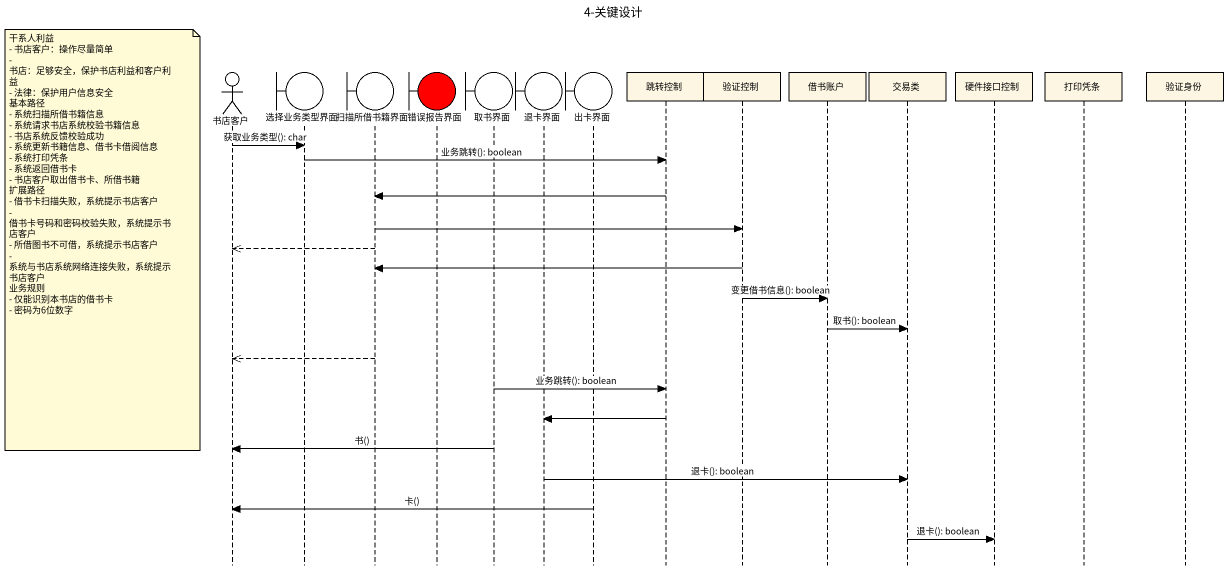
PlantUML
@startuml
title 4-关键设计
hide footbox
actor 书店客户
boundary 选择业务类型界面
boundary 扫描所借书籍界面
boundary 错误报告界面 #FF0000
boundary 取书界面
boundary 退卡界面
boundary 出卡界面
participant 跳转控制
participant 验证控制
participant 借书账户
participant 交易类
participant 硬件接口控制
participant 打印凭条
participant 验证身份

书店客户 -> 选择业务类型界面 : 获取业务类型(): char
选择业务类型界面 -> 跳转控制 : 业务跳转(): boolean
跳转控制 -> 扫描所借书籍界面
扫描所借书籍界面 -> 验证控制
note left of 书店客户
  干系人利益
  - 书店客户：操作尽量简单
  - 书店：足够安全，保护书店利益和客户利益
  - 法律：保护用户信息安全
  基本路径
  - 系统扫描所借书籍信息
  - 系统请求书店系统校验书籍信息
  - 书店系统反馈校验成功
  - 系统更新书籍信息、借书卡借阅信息
  - 系统打印凭条
  - 系统返回借书卡
  - 书店客户取出借书卡、所借书籍
  扩展路径
  - 借书卡扫描失败，系统提示书店客户
  - 借书卡号码和密码校验失败，系统提示书店客户
  - 所借图书不可借，系统提示书店客户
  - 系统与书店系统网络连接失败，系统提示书店客户
  业务规则
  - 仅能识别本书店的借书卡
  - 密码为6位数字
end note
扫描所借书籍界面 -->> 书店客户
验证控制 -> 扫描所借书籍界面
验证控制 -> 借书账户 : 变更借书信息(): boolean
借书账户 -> 交易类 : 取书(): boolean
扫描所借书籍界面 -->> 书店客户
取书界面 -> 跳转控制 : 业务跳转(): boolean
跳转控制 -> 退卡界面
取书界面 -> 书店客户 : 书()
退卡界面 -> 交易类 : 退卡(): boolean
出卡界面 -> 书店客户 : 卡()
交易类 -> 硬件接口控制 : 退卡(): boolean
@enduml
